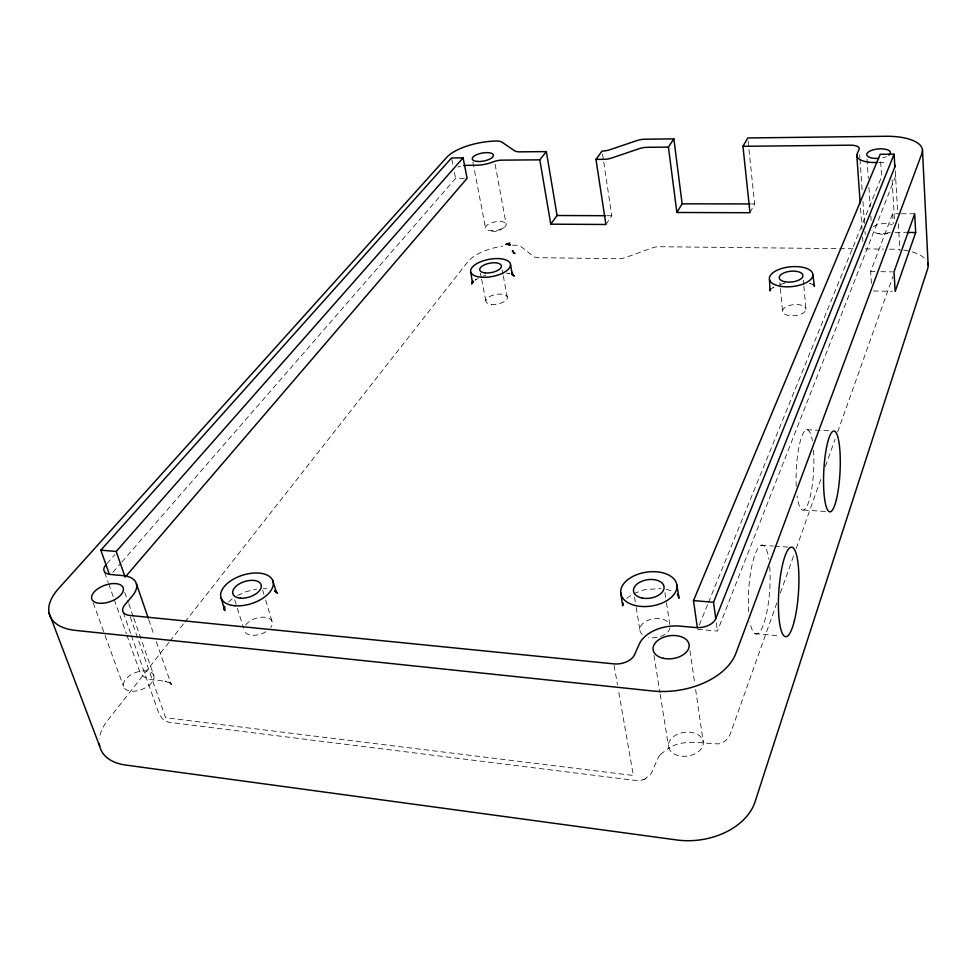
<?xml version="1.0" encoding="UTF-8"?>
<svg xmlns="http://www.w3.org/2000/svg" width="977" height="977" viewBox="0 0 977 977"><rect width="100%" height="100%" fill="white"/><g stroke="black" fill="none" stroke-linecap="round" stroke-linejoin="round"><path stroke-width="0.73" stroke-dasharray="4.88 3.66" d="M776.825 603.004L730.32 733.837C728.5 738.82 724.14 742.728 718.938 743.851C702.145 743.753 683.924 738.527 668.427 748.211L669.282 747.771L660.586 754.329L661.576 753.182L658.571 756.906L651.219 773.54L645.101 778.95M780.403 592.941L794.203 554.13M796.255 548.378L821.816 476.495M825.394 466.432L835.103 439.125M837.655 431.932L892.868 276.674M871.46 283.477L870.654 271.533L892.587 213.707L899.951 213.731M697.578 629.286L717.423 631.093L895.408 176.593L895.164 172.44M699.3 625.048L707.898 603.896M708.472 602.491L881.62 176.654L880.497 158.762M749.982 212.73L754.635 203.937L748.858 148.455M605.911 224.49L611.797 215.734L603.652 161.584M168.899 642.439L107.653 720.452A58.278 33.853 -21.9 0 0 99.312 738.807M169.839 641.242L183.981 623.241M184.922 622.044L467.629 262.007A38.262 16.462 -10.5 0 1 502.886 246.119M112.892 572.339L120.879 563.155M121.881 562.007L455.587 178.376L467.091 178.327M106.994 563.582L115.066 554.423M228.496 601.966L232.16 598.877M626.733 598.254L632.705 594.187M476.031 279.471L475.152 280.106L478.254 278.286M771.244 288.923L773.943 287.079L772.917 287.641M503.741 227.763L496.914 231.793L489.05 230.487M237.606 595.445L246.167 591.659L256.78 589.058M131.394 635.551L158.75 713.125L162.475 718.962L168.215 722.186L635.758 780.501L640.094 780.562L644.075 779.426M643.538 779.683L645.931 778.547M633.817 593.54L644.136 589.778L660.916 588.41M483.102 276.21L485.703 275.282M780.293 284.417L784.592 283.232M878.921 162.487L885.712 162.438A11.15 4.47 -5.1 0 1 887.397 162.475M751.606 203.937L754.635 203.937M901.429 213.743L914.692 213.792M607.242 215.709L611.797 215.734M895.164 232.379L905.423 232.453M853.08 248.781L659.512 246.729A9.758 4.25 -8.2 0 0 652.184 247.95L625.622 257.513A9.709 4.226 -8.7 0 1 618.258 258.734L538.657 257.684A9.538 4.091 -9.9 0 1 533.295 256.316L520.802 246.509A9.44 4.006 -10.4 0 0 515.514 245.203A38.262 16.462 -10.5 0 0 509.298 245.398M865.28 248.915L883.562 249.111M889.656 249.172L892.709 249.208A42.231 19.003 -4.4 0 1 899.707 249.562M870.654 271.533L875.026 271.594M880.863 271.691L892.538 271.862M873.426 290.975L892.282 291.329M263.167 588.655L266.843 588.765M806.782 429.721L830.731 430.869M803.546 510.055L825.968 511.496M761.266 545.203L773.027 546.058M774.505 546.167L787.743 547.12M754.977 633.621L780.098 635.905M506.342 273.071L509.835 273.658L508.761 273.389M877.566 233.381L883.721 234.773L890.877 231.952A11.639 5.007 -4.7 0 1 879.422 233.625A11.639 5.007 -4.7 0 1 871.924 230.279M666.216 589.168L672.628 591.268M810.8 283.696L809.689 283.367L811.716 284.197M93.255 602.931L104.527 634.012M105.04 635.429L123.468 686.294M104.673 572.583L108.215 582.548M108.716 583.977L113.772 598.229M114.272 599.658L126.387 633.853M126.888 635.282L139.516 670.906C143.631 681.799 157.517 679.528 166.481 681.531L165.137 681.152L171.464 683.973L168.777 682.044L170.89 683.961L169.864 682.569L171.317 684.779L156.198 641.327M123.285 612.567L130.894 634.11M130.246 616.853L165.626 717.741L633.352 775.482L618.514 690.654M124.751 592.38L128.268 602.418M128.769 603.859L133.275 616.78M133.788 618.209L153.841 675.62A16.12 9.013 -21.2 0 1 133.251 691.24A16.12 9.013 -21.2 0 1 128.927 676.206A16.12 9.013 -21.2 0 1 153.841 675.62M148.76 619.699L154.219 635.563M234.7 599.719L236.91 606.839M237.35 608.256L243.517 628.162M262.679 590.096L263.961 594.358M265.659 600.037L272.021 621.36M451.838 159.41L453.267 166.652M454.427 172.489L455.587 178.376M480.428 273.242L481.319 277.724M481.612 279.227L486.009 301.661M472.917 162.267L485.593 228.374M502.129 269.921L502.984 274.403M503.265 275.905L507.222 296.849M495.083 164.27L506.233 224.551A10.527 4.335 -10.5 0 1 490.601 230.719A10.527 4.335 -10.5 0 1 490.723 223.086A10.527 4.335 -10.5 0 1 506.233 224.551M614.093 665.361L617.476 684.706M634.488 596.959L635.954 605.996M636.21 607.499L639.886 630.092M654.004 655.445L659.951 692.705M660.183 694.195L668.5 746.379M664.934 592.624L666.265 601.343M666.485 602.797L669.782 624.596M602.528 154.061L603.432 160.081M689.97 650.658L694.757 683.546M695.624 689.53L703.245 741.861A17.525 11.968 -7.8 0 1 678.6 755.685A17.525 11.968 -7.8 0 1 675.803 735.131A17.525 11.968 -7.8 0 1 703.245 741.861M716.312 622.813L717.423 631.093M748.077 140.957L748.7 146.953M779.768 282.683L780.208 287.043M780.342 288.496L782.638 311.797M803.338 280.216L803.729 284.6M803.863 286.053L805.976 309.416A11.773 5.532 -5.8 0 1 788.085 315.363A11.773 5.532 -5.8 0 1 788.72 305.691A11.773 5.532 -5.8 0 1 805.976 309.416M859.699 154.671L859.907 157.688M860.016 159.19L862.202 190.82M862.935 201.36L864.498 223.941M865.011 231.476L865.219 234.492M860.529 208.186L862.019 229.351M862.544 236.898L862.862 241.429M867.026 159.019L868.333 178.486M868.932 187.474L870.238 206.953M870.837 215.941L871.142 220.436M892.086 179.707L894.59 221.791M892.587 213.707L893.186 223.757M895.25 170.731L897.631 211.594M898.339 223.709L899.927 250.942M903.737 250.051A42.231 19.003 -4.4 0 1 910.014 251.284M912.335 251.919A42.231 19.003 -4.4 0 1 925.207 258.99M457.737 167.091A10.014 3.81 -10.8 0 1 460.558 166.163M886.298 156.613A11.919 4.702 -5.2 0 1 882.707 157.724M873.291 226.811A11.639 5.007 -4.7 0 1 892.148 224.771M245.752 624.926A14.631 8.256 -18.2 0 1 264.791 617.244A14.631 8.256 -18.2 0 1 270.8 627.417M265.854 631.777A14.631 8.256 -18.2 0 1 251.663 635.221A14.631 8.256 -18.2 0 1 244.103 629.591M669.978 627.722A15.192 9.477 -8.5 0 1 648.264 637.297M642.365 634.549A15.192 9.477 -8.5 0 1 647.653 620.456A15.192 9.477 -8.5 0 1 668.708 622.96M748.7 611.846A44.576 10.491 -86.1 0 1 755.319 553.715A44.576 10.491 -86.1 0 1 768.911 559.455M769.717 566.611A44.576 10.491 -86.1 0 1 763.611 624.144A44.576 10.491 -86.1 0 1 749.945 621.995M796.255 486.338A40.265 8.671 -87.1 0 1 801.567 437.073A40.265 8.671 -87.1 0 1 812.388 440.847M813.499 450.128A40.265 8.671 -87.1 0 1 808.358 502.862A40.265 8.671 -87.1 0 1 797.098 496.023M491.199 304.372A10.906 4.873 -10.8 0 0 507.368 297.692A10.906 4.873 -10.8 0 0 491.309 295.787A10.906 4.873 -10.8 0 0 491.199 304.372"/><path stroke-width="1.47" d="M622.825 603.798L622.715 605.838L620.713 592.673M622.569 604.665L622.886 602.785M770.548 289.033L770.023 290.853L769.51 279.74M915.681 232.526L895.188 291.39L894.004 271.887L914.692 213.792L915.681 232.526L906.888 232.465M224.905 606.79L224.283 609.892L223.941 606.106L224.832 610.576L221.12 598.095M105.992 564.73A14.911 7.572 -19.4 0 0 110.56 574.488L122.809 575.6A30.605 15.815 -20 0 1 132.493 595.75L124.812 604.897A15.485 8.195 -19.8 0 0 129.746 615.437L613.837 663.871A16.658 10.552 -9.7 0 0 634.574 654.675L639.288 644.051A33.426 21.189 -8.1 0 1 679.882 626.123L695.722 627.552A16.401 10.185 -7.2 0 0 715.75 618.673L894.847 166.908L894.102 154.171L880.216 154.281L693.511 600.574L697.358 627.771M715.75 618.673L713.552 602.272L894.102 154.171M742.947 146.306L747.771 137.965L885.87 136.279A43.831 17.281 -5.2 0 1 921.995 153.218L735.925 653.259A66.876 42.426 -8.1 0 1 652.599 690.983L75.669 630.409A61.233 31.643 -20 0 1 58.473 588.691L446.733 157.358A39.581 14.887 -10.5 0 1 496.45 141.03A9.758 3.627 -10.3 0 1 501.848 142.105L514.5 150.727A9.868 3.7 -9.9 0 0 520.008 151.85L546.351 151.594L557.085 215.502L550.772 224.16L605.911 224.49L595.97 159.385L602.076 151.056A10.051 3.835 -8.9 0 0 609.697 149.774L637.273 140.48A10.1 3.859 -8.4 0 1 644.857 139.222L673.861 138.868L682.129 203.827L676.878 212.485L749.982 212.73L742.947 146.306L850.491 145.182A10.796 4.238 -5.7 0 1 859.113 149.408L857.171 153.78A21.909 8.634 -5.2 0 0 874.83 162.512L877.554 162.487M676.878 212.485L668.427 147.087L673.861 138.868M550.772 224.16L539.805 159.837L546.351 151.594M514.134 253.006L514.977 253.544L513.096 252.066L514.049 252.921M116.202 551.468L463.11 157.859L467.091 178.327L125.129 577.175L116.202 551.468L100.851 550.161L109.4 574.403M100.851 550.161L451.545 157.956L463.11 157.859M473.637 281.315L471.671 283.989L472.819 281.205L472.428 282.866L470.841 272.278M508.516 243.664L509.799 243.163L505.854 244.506L508.467 243.505M668.427 147.087L647.177 147.307A10.21 3.945 -8.4 0 0 639.52 148.589L611.639 158.03A10.161 3.92 -8.9 0 1 603.933 159.324L595.97 159.385M539.805 159.837L502.044 160.143A10.026 3.823 -10.3 0 0 493.287 161.852A19.784 7.45 -10.5 0 1 475.762 165.272L466.615 165.333A10.014 3.81 -10.8 0 0 463.611 165.553M682.129 203.827L750.092 203.937M557.085 215.502L605.716 215.709M693.511 600.574L713.552 602.272M511.618 274.256L514.281 276.076L512.168 273.902L510.544 264.901A20.248 8.732 -10.7 0 0 480.684 261.751A20.248 8.732 -10.7 0 0 480.525 277.126A20.248 8.732 -10.7 0 0 510.544 264.901M274.745 590.902L276.809 592.038L275.27 591.183M276.161 591.977L277.541 593.222M812.84 284.307L813.902 285.345M678.612 595.689L677.415 594.272L679.027 598.242L676.878 585.076A28.345 17.122 -8.6 0 0 632.864 576.43A28.345 17.122 -8.6 0 0 636.735 605.838A28.345 17.122 -8.6 0 0 676.878 585.076M814.439 285.882L813.548 284.563L814.452 286.237L812.901 275.196A21.885 9.929 -6 0 0 780.77 268.797A21.885 9.929 -6 0 0 779.707 286.139A21.885 9.929 -6 0 0 812.901 275.196M275.111 590.45L276.515 592.734L272.668 580.387M49.094 613.067L99.678 746.172M136.377 583.648L148.272 618.258M856.817 155.306L860.212 203.656M922.471 150.14L928.15 265.292M99.288 743.79A58.278 33.853 -21.9 0 0 125.85 765.076L676.731 839.964A63.2 44.795 -7.6 0 0 755.026 801.897L927.698 268.663A42.231 19.003 -4.4 0 0 927.723 263.106M878.628 158.335A11.919 4.702 -5.2 0 1 866.904 153.719A11.919 4.702 -5.2 0 1 882.597 148.87A11.919 4.702 -5.2 0 1 888.936 155.148M894.468 164.844A11.15 4.47 -5.1 0 1 894.847 166.908M512.803 250.759L512.437 251.345L512.803 250.759M510.238 244.775L508.907 244.934L510.238 244.775M513.084 275.306L511.924 272.388L513.084 275.306M477.423 161.449A10.759 4.055 -10.5 0 0 493.458 155.441A10.759 4.055 -10.5 0 0 477.668 154.293A10.759 4.055 -10.5 0 0 477.423 161.449M101.657 603.322A16.646 8.598 -20 0 0 123.249 588.069A16.646 8.598 -20 0 0 97.602 588.948A16.646 8.598 -20 0 0 101.657 603.322M663.42 658.327A18.184 11.529 -8.1 0 0 689.103 644.673A18.184 11.529 -8.1 0 0 660.757 638.543A18.184 11.529 -8.1 0 0 663.42 658.327M784.836 281.755A11.907 5.398 -6 0 0 802.935 275.832A11.907 5.398 -6 0 0 785.508 272.314A11.907 5.398 -6 0 0 784.836 281.755M642.121 598.022A15.424 9.306 -8.6 0 0 664.055 586.811A15.424 9.306 -8.6 0 0 640.191 582.011A15.424 9.306 -8.6 0 0 642.121 598.022M234.92 605.752A27.271 14.887 -17.8 0 0 273.291 582.903A27.271 14.887 -17.8 0 0 232.685 579.605A27.271 14.887 -17.8 0 0 234.92 605.752M240.354 598.156A14.838 8.097 -17.8 0 0 261.311 585.785A14.838 8.097 -17.8 0 0 239.292 583.892A14.838 8.097 -17.8 0 0 240.354 598.156M485.056 272.864A11.016 4.751 -10.7 0 0 501.433 266.245A11.016 4.751 -10.7 0 0 485.227 264.486A11.016 4.751 -10.7 0 0 485.056 272.864M794.338 620.92A44.857 9.843 -86.2 0 0 793.214 547.914A44.857 9.843 -86.2 0 0 778.413 607.01A44.857 9.843 -86.2 0 0 794.338 620.92M836.41 499.503A40.484 8.134 -87.1 0 0 835.775 432.2A40.484 8.134 -87.1 0 0 823.55 482.601A40.484 8.134 -87.1 0 0 836.41 499.503"/></g></svg>
